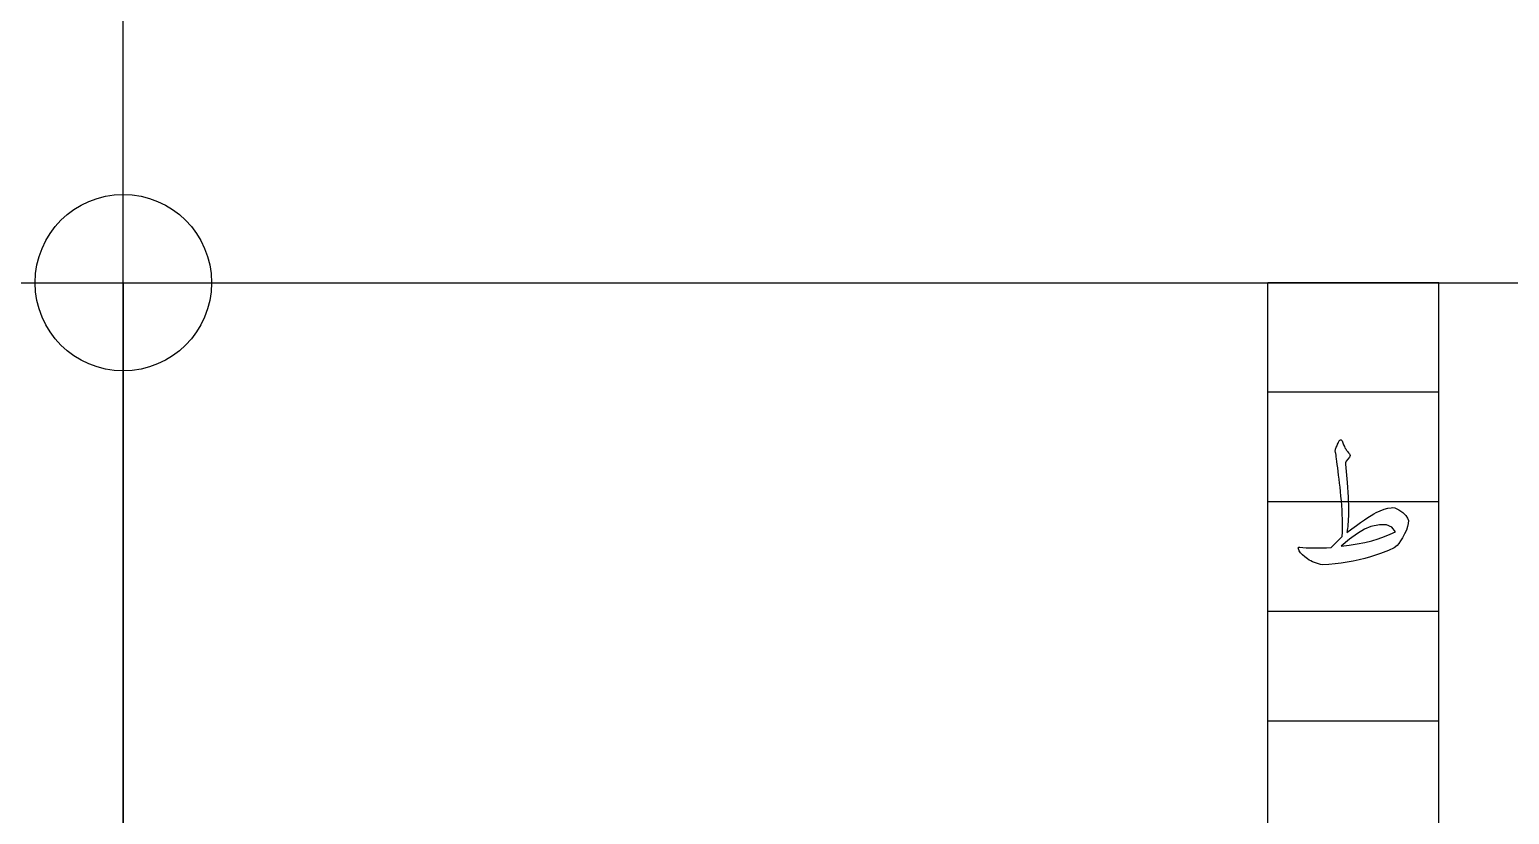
# Model space of a CAD drawing. Header units: millimetres. Extents: x -65 to 65, y -65 to 75.
# Drawn here: x -2.13 to 31.44, y -12.06 to 5.74 of the extents above; entities that cross this region are included whole.
import ezdxf

# ---------------------------------------------------------------- set-up
doc = ezdxf.new("R2010")
doc.units = ezdxf.units.MM
for name, color, linetype in [('CUT_INNER', 6, 'Continuous'), ('CUT_OUTER', 1, 'Continuous'), ('ENGRAVE', 7, 'Continuous'), ('TEXT', 5, 'Continuous')]:
    doc.layers.add(name, color=color, linetype=linetype)

msp = doc.modelspace()

# ---------------------------------------------------------------- linework, layer by layer
at = {"layer": 'CUT_INNER'}
msp.add_circle((0, 0), 2, dxfattribs=at)
at = {"layer": 'CUT_OUTER'}
msp.add_arc((-0.0001, -0.0002), 64.9998, 178.916906, 2.285404, dxfattribs=at)
at = {"layer": 'ENGRAVE'}
for points in [[(0, -43.875), (0, 43.875)], [(-43.875, 0), (43.875, 0)], [(-29.835, 0), (-29.835, -29.835), (29.835, -29.835), (29.835, 0)], [(-25.9565, 0), (-25.9565, -25.9565), (25.9565, -25.9565), (25.9565, 0)], [(0, 0), (0, -29.835)], [(29.835, 0), (25.9565, 0)], [(29.835, -2.4863), (25.9565, -2.4863)], [(29.835, -4.9725), (25.9565, -4.9725)], [(29.835, -7.4588), (25.9565, -7.4588)], [(29.835, -9.945), (25.9565, -9.945)]]:
    msp.add_lwpolyline(points, dxfattribs=at)
for radius in [63.7, 63.7, 61.9938, 58.825, 58.825, 56.3225, 51.675, 51.675, 48.945, 43.875, 43.875]:
    msp.add_circle((0, 0), radius, dxfattribs=at)
at = {"layer": 'TEXT'}
for points in [[(27.4941, -3.7729), (27.5119, -3.7321), (27.5279, -3.6959), (27.542, -3.6645), (27.5542, -3.6378), (27.5642, -3.6159), (27.572, -3.5993), (27.5774, -3.5878), (27.5804, -3.5815), (27.5868, -3.5732), (27.5945, -3.5674), (27.6037, -3.5639), (27.6142, -3.5627), (27.6229, -3.5641), (27.6302, -3.5683), (27.636, -3.5754), (27.6405, -3.5852), (27.6602, -3.6331), (27.678, -3.6753), (27.694, -3.7119), (27.7081, -3.7428), (27.7161, -3.7565), (27.7254, -3.771), (27.7359, -3.7865), (27.7475, -3.8029), (27.7605, -3.8203), (27.7751, -3.8386), (27.7914, -3.8578), (27.8094, -3.878), (27.8207, -3.8984), (27.8244, -3.9183), (27.8207, -3.9378), (27.8094, -3.9568), (27.7381, -4.0506), (27.7285, -4.0659), (27.7221, -4.0816), (27.7191, -4.0978), (27.7193, -4.1144), (27.7559, -4.5276), (27.7794, -4.8623), (27.7897, -5.1187), (27.7869, -5.2968), (27.783, -5.3633), (27.7789, -5.4239), (27.7746, -5.4787), (27.77, -5.5276), (27.7652, -5.5709), (27.7601, -5.6088), (27.7549, -5.6413), (27.7493, -5.6684), (27.8616, -5.5825), (27.9656, -5.5051), (28.0615, -5.4361), (28.1491, -5.3756), (28.2283, -5.3233), (28.2988, -5.2789), (28.3606, -5.2426), (28.4137, -5.2142), (28.5082, -5.172), (28.5967, -5.1391), (28.679, -5.1157), (28.7553, -5.1016), (28.7956, -5.1004), (28.8378, -5.1082), (28.8819, -5.1248), (28.9279, -5.1504), (29.0189, -5.2149), (29.0856, -5.2771), (29.1278, -5.3369), (29.1456, -5.3944), (29.1444, -5.4584), (29.1297, -5.5304), (29.1013, -5.6104), (29.0593, -5.6984), (29.0124, -5.785), (28.9692, -5.857), (28.9298, -5.9144), (28.8941, -5.9574), (28.8209, -6.0116), (28.6952, -6.0728), (28.5169, -6.1411), (28.2861, -6.2164), (28.1574, -6.2537), (28.0266, -6.2867), (27.8937, -6.3156), (27.7587, -6.3402), (27.6221, -6.3609), (27.4843, -6.3778), (27.3453, -6.3909), (27.2051, -6.4003), (27.1538, -6.39), (27.1052, -6.3778), (27.0591, -6.3637), (27.0155, -6.3477), (26.9741, -6.3299), (26.9344, -6.3102), (26.8963, -6.2886), (26.8598, -6.2652), (26.7957, -6.2182), (26.7425, -6.1713), (26.7, -6.1244), (26.6684, -6.0775), (26.651, -6.0385), (26.6477, -6.0118), (26.6585, -5.9973), (26.6834, -5.9949), (26.7536, -6.0032), (26.8293, -6.0095), (26.9103, -6.0136), (26.9968, -6.0156), (27.0886, -6.0154), (27.1859, -6.0132), (27.2885, -6.0089), (27.3965, -6.0024), (27.6442, -5.7584), (27.6488, -5.6604), (27.6513, -5.5614), (27.6516, -5.4615), (27.6499, -5.3606), (27.6462, -5.2585), (27.641, -5.1551), (27.634, -5.0502), (27.6255, -4.9439), (27.6159, -4.8387), (27.6058, -4.737), (27.5952, -4.6389), (27.5842, -4.5442), (27.5732, -4.4528), (27.5626, -4.3645), (27.5525, -4.2792), (27.5429, -4.197), (27.5339, -4.1209), (27.5255, -4.0539), (27.5179, -3.9961), (27.511, -3.9474), (27.5048, -3.9076), (27.4993, -3.8766), (27.4945, -3.8542), (27.4904, -3.8404), (27.4878, -3.825), (27.4875, -3.8085), (27.4897, -3.7912), (27.4941, -3.7729)], [(28.2973, -5.5295), (28.1521, -5.5898), (27.9905, -5.6843), (27.8124, -5.8131), (27.618, -5.9761), (27.8065, -5.9528), (27.9853, -5.9241), (28.1546, -5.8899), (28.3142, -5.8504), (28.464, -5.8059), (28.6037, -5.757), (28.7333, -5.7037), (28.8529, -5.6458), (28.7717, -5.5457), (28.652, -5.4929), (28.4939, -5.4875), (28.2973, -5.5295)]]:
    msp.add_lwpolyline(points, close=True, dxfattribs=at)

doc.saveas('drawing.dxf')
